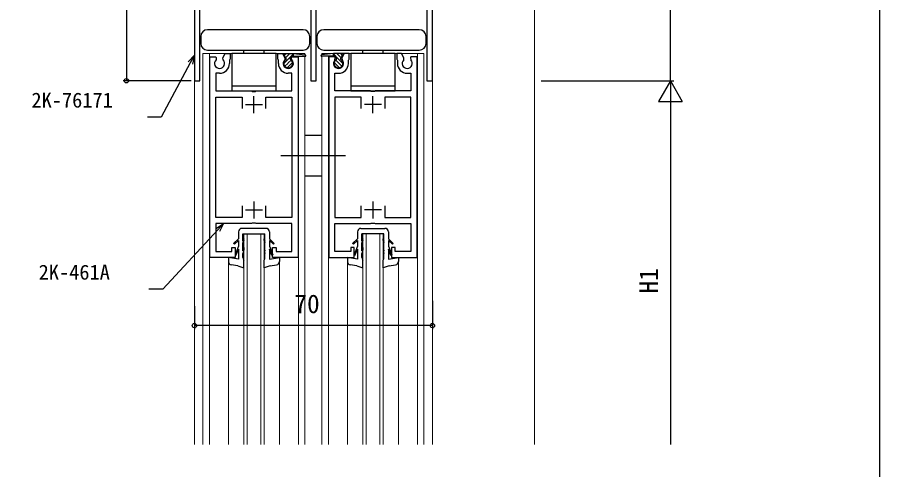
# Model space of a CAD drawing. Units: millimetres, scale not verified. Extents: x -437 to 438, y -681 to 679.
# Drawn here: x 184.6 to 438.3, y 281.3 to 414.4 of the extents above; entities that cross this region are included whole.
import ezdxf
from ezdxf.enums import TextEntityAlignment as Align

# ---------------------------------------------------------------- set-up
doc = ezdxf.new("R2010")
doc.units = ezdxf.units.MM
doc.header["$LTSCALE"] = 4
for name, color, linetype in [('0-2_YKK_11', 7, 'Continuous'), ('0-4_YKK_13', 4, 'Continuous'), ('0-5_YKK_D', 6, 'Continuous'), ('0-6_YKK_ZWAK', 7, 'Continuous')]:
    doc.layers.add(name, color=color, linetype=linetype)
doc.layers.add('0-3_YKK_12', color=2, linetype='Continuous', lineweight=18)
doc.styles.add('ＭＳ ゴシック', font='')
doc.styles.get('ＭＳ ゴシック').set_extended_font_data('MS Gothic')

msp = doc.modelspace()

# ---------------------------------------------------------------- linework, layer by layer
at = {"layer": '0-2_YKK_11'}
for p, q in [((254.233, 386.193), (254.233, 391.193)), ((289.232, 386.193), (289.232, 391.193)), ((251.733, 388.693), (256.733, 388.693)), ((291.732, 388.693), (286.732, 388.693)), ((251.733, 357.693), (256.733, 357.693)), ((254.233, 360.193), (254.233, 355.193)), ((291.732, 357.693), (286.732, 357.693)), ((289.232, 360.193), (289.232, 355.193))]:
    msp.add_line(p, q, dxfattribs=at)
for points in [[(306.733, 395.696), (306.733, 495.696)], [(236.733, 450.696), (236.733, 395.696), (238.333, 395.696), (238.333, 420.696)], [(270.933, 420.696), (270.933, 395.696), (272.533, 395.696), (272.533, 420.696)], [(305.133, 420.696), (305.133, 395.696), (306.733, 395.696)], [(245.184, 401.863), (245.101, 402.47), (245.807, 403.693), (247.233, 403.693), (247.233, 402.093), (247.133, 401.92)], [(261.333, 401.92), (261.233, 402.093), (261.233, 403.693), (262.659, 403.693), (263.365, 402.47), (263.282, 401.863)], [(282.132, 401.92), (282.232, 402.093), (282.232, 403.693), (280.806, 403.693), (280.1, 402.47), (280.183, 401.863)], [(298.281, 401.863), (298.364, 402.47), (297.658, 403.693), (296.232, 403.693), (296.232, 402.093), (296.332, 401.92)], [(253.562, 353.693), (243.033, 353.693), (243.033, 345.493), (247.733, 345.493), (247.733, 346.693), (248.733, 346.693), (248.733, 343.693), (241.233, 343.693), (241.233, 402.693), (243.036, 402.693), (243.165, 402.47), (243.082, 401.863)], [(247.133, 401.92), (247.033, 401.746), (247.033, 400.793)], [(267.233, 402.693), (267.233, 343.693), (259.733, 343.693), (259.733, 346.693), (260.733, 346.693), (260.733, 345.493), (265.433, 345.493), (265.433, 353.693), (254.904, 353.693)], [(261.433, 400.793), (261.433, 401.746), (261.333, 401.92)], [(265.384, 401.863), (265.301, 402.47), (265.43, 402.693), (267.233, 402.693)], [(276.232, 402.693), (276.232, 343.693), (283.732, 343.693), (283.732, 346.693), (282.732, 346.693), (282.732, 345.493), (278.032, 345.493), (278.032, 353.693), (288.561, 353.693)], [(278.081, 401.863), (278.164, 402.47), (278.035, 402.693), (276.232, 402.693)], [(282.032, 400.793), (282.032, 401.746), (282.132, 401.92)], [(289.903, 353.693), (300.432, 353.693), (300.432, 345.493), (295.732, 345.493), (295.732, 346.693), (294.732, 346.693), (294.732, 343.693), (302.232, 343.693), (302.232, 402.693), (300.429, 402.693), (300.3, 402.47), (300.383, 401.863)], [(296.332, 401.92), (296.432, 401.746), (296.432, 400.793)], [(244.133, 397.893), (243.033, 397.893), (243.033, 392.693), (253.562, 392.693)], [(254.904, 392.693), (265.433, 392.693), (265.433, 397.893), (264.333, 397.893)], [(288.561, 392.693), (278.032, 392.693), (278.032, 397.893), (279.132, 397.893)], [(299.332, 397.893), (300.432, 397.893), (300.432, 392.693), (289.903, 392.693)], [(250.733, 358.893), (250.733, 355.493), (243.033, 355.493), (243.033, 390.893), (250.733, 390.893), (250.733, 387.493)], [(253.562, 392.693), (253.754, 392.55), (254.712, 392.55), (254.904, 392.693)], [(257.733, 387.493), (257.733, 390.893), (265.433, 390.893), (265.433, 355.493), (257.733, 355.493), (257.733, 358.893)], [(285.732, 387.493), (285.732, 390.893), (278.032, 390.893), (278.032, 355.493), (285.732, 355.493), (285.732, 358.893)], [(289.903, 392.693), (289.711, 392.55), (288.753, 392.55), (288.561, 392.693)], [(292.732, 358.893), (292.732, 355.493), (300.432, 355.493), (300.432, 390.893), (292.732, 390.893), (292.732, 387.493)], [(254.904, 353.693), (254.712, 353.836), (253.754, 353.836), (253.562, 353.693)], [(288.561, 353.693), (288.753, 353.836), (289.711, 353.836), (289.903, 353.693)]]:
    msp.add_lwpolyline(points, dxfattribs=at)
for centre, radius, start, end in [((244.133, 400.793), 1.5, 134.47776, 45.52222), ((264.333, 400.793), 1.5, 134.47753, 45.52245), ((279.132, 400.793), 1.5, 134.47755, 45.52247), ((299.332, 400.793), 1.5, 134.47778, 45.52224), ((244.133, 400.793), 2.9, 270, 0.00032), ((264.333, 400.793), 2.9, 180, 270), ((279.132, 400.793), 2.9, 270, 0), ((299.332, 400.793), 2.9, 179.99968, 270)]:
    msp.add_arc(centre, radius, start, end, dxfattribs=at)
at = {"layer": '0-3_YKK_12'}
for p, q in [((236.733, 288.693), (236.733, 540.696)), ((336.733, 288.693), (336.733, 540.696)), ((239.233, 288.693), (239.233, 403.693)), ((239.233, 403.693), (269.233, 403.693)), ((239.233, 403.693), (269.233, 403.693)), ((241.133, 288.693), (241.133, 403.693)), ((267.333, 403.693), (267.333, 403.522)), ((269.233, 403.306), (269.233, 403.693)), ((274.233, 403.693), (274.233, 403.306)), ((304.233, 403.693), (274.233, 403.693)), ((304.233, 403.693), (274.233, 403.693)), ((276.132, 403.693), (276.132, 403.522)), ((302.333, 288.693), (302.333, 403.693)), ((304.233, 288.693), (304.233, 403.693)), ((267.333, 402.893), (267.333, 288.693)), ((269.233, 288.693), (269.233, 402.893)), ((274.233, 402.893), (274.233, 288.693)), ((276.132, 402.893), (276.132, 288.693)), ((306.733, 395.696), (306.733, 288.747)), ((251.233, 350.696), (251.233, 288.693)), ((257.233, 350.696), (251.233, 350.696)), ((252.233, 288.693), (252.233, 350.696)), ((256.233, 350.696), (256.233, 288.693)), ((257.233, 288.693), (257.233, 350.696)), ((286.232, 288.693), (286.232, 350.696)), ((286.232, 350.696), (292.232, 350.696)), ((287.232, 350.696), (287.232, 288.693)), ((291.232, 288.693), (291.232, 350.696)), ((292.232, 350.696), (292.232, 288.693)), ((246.733, 288.693), (246.733, 343.696)), ((261.733, 343.693), (261.733, 288.693)), ((281.732, 343.693), (281.732, 288.693)), ((296.732, 288.693), (296.732, 343.696))]:
    msp.add_line(p, q, dxfattribs=at)
at = {"layer": '0-4_YKK_13'}
for p, q in [((238.583, 408.693), (238.583, 406.693)), ((268.683, 410.693), (240.583, 410.693)), ((270.683, 406.693), (270.683, 408.693)), ((272.783, 408.693), (272.783, 406.693)), ((302.883, 410.693), (274.783, 410.693)), ((304.883, 406.693), (304.883, 408.693)), ((240.583, 404.693), (268.683, 404.693)), ((251.233, 403.693), (251.233, 404.693)), ((257.233, 403.693), (257.233, 404.693)), ((262.833, 403.693), (265.833, 403.693)), ((263.683, 402.221), (262.833, 403.693)), ((263.149, 403.145), (263.698, 403.693)), ((264.333, 402.083), (265.833, 403.583)), ((265.833, 402.893), (265.833, 403.693)), ((265.833, 403.693), (269.356, 403.292)), ((277.632, 403.693), (274.11, 403.292)), ((274.783, 404.693), (302.883, 404.693)), ((280.632, 403.693), (277.632, 403.693)), ((277.632, 402.893), (277.632, 403.693)), ((279.132, 402.083), (277.632, 403.583)), ((280.316, 403.145), (279.767, 403.693)), ((279.782, 402.221), (280.632, 403.693)), ((286.232, 403.693), (286.232, 404.693)), ((292.232, 403.693), (292.232, 404.693)), ((263.043, 400.793), (264.333, 402.083)), ((263.683, 401.919), (263.683, 402.221)), ((264.165, 400.793), (264.333, 400.961)), ((264.333, 400.961), (265.164, 401.792)), ((264.983, 402.221), (265.371, 402.893)), ((264.983, 401.919), (264.983, 402.221)), ((265.288, 400.793), (265.596, 401.101)), ((265.371, 402.893), (269.333, 402.893)), ((278.094, 402.893), (274.132, 402.893)), ((278.177, 400.793), (277.869, 401.101)), ((278.482, 402.221), (278.094, 402.893)), ((279.132, 400.961), (278.301, 401.792)), ((278.482, 401.919), (278.482, 402.221)), ((280.422, 400.793), (279.132, 402.083)), ((279.3, 400.793), (279.132, 400.961)), ((279.782, 401.919), (279.782, 402.221)), ((263.033, 400.783), (263.043, 400.793)), ((263.334, 399.961), (264.165, 400.793)), ((264.025, 399.53), (264.333, 399.838)), ((264.333, 399.838), (265.288, 400.793)), ((279.132, 399.838), (278.177, 400.793)), ((279.44, 399.53), (279.132, 399.838)), ((280.131, 399.961), (279.3, 400.793)), ((280.432, 400.783), (280.422, 400.793)), ((247.733, 394.193), (260.733, 394.193)), ((282.732, 394.193), (295.732, 394.193)), ((247.733, 392.693), (260.733, 392.693)), ((282.732, 392.693), (295.732, 392.693)), ((269.232, 379.693), (274.232, 379.693)), ((262.117, 373.693), (281.148, 373.693)), ((269.232, 367.693), (274.232, 367.693)), ((249.683, 351.296), (249.683, 349.245)), ((257.783, 352.296), (250.683, 352.296)), ((250.983, 350.696), (257.483, 350.696)), ((250.983, 348.496), (250.983, 350.696)), ((257.483, 348.496), (257.483, 350.696)), ((258.783, 351.296), (258.783, 349.245)), ((284.682, 351.296), (284.682, 349.245)), ((285.682, 352.296), (292.782, 352.296)), ((292.482, 350.696), (285.982, 350.696)), ((285.982, 348.496), (285.982, 350.696)), ((292.482, 348.496), (292.482, 350.696)), ((293.782, 351.296), (293.782, 349.245)), ((249.683, 349.245), (248.23, 347.879)), ((248.513, 347.596), (248.233, 347.876)), ((248.513, 347.596), (249.683, 348.696)), ((249.683, 348.696), (249.683, 347.038)), ((251.233, 348.708), (250.983, 348.008)), ((250.983, 345.696), (250.983, 348.008)), ((257.233, 348.708), (257.483, 348.008)), ((257.483, 345.696), (257.483, 348.008)), ((258.783, 349.245), (260.236, 347.879)), ((259.953, 347.596), (258.783, 348.696)), ((258.783, 348.696), (258.783, 347.038)), ((259.953, 347.596), (260.233, 347.876)), ((284.682, 349.245), (283.229, 347.879)), ((283.512, 347.596), (283.232, 347.876)), ((283.512, 347.596), (284.682, 348.696)), ((284.682, 348.696), (284.682, 347.038)), ((286.232, 348.708), (285.982, 348.008)), ((285.982, 345.696), (285.982, 348.008)), ((292.232, 348.708), (292.482, 348.008)), ((292.482, 345.696), (292.482, 348.008)), ((293.782, 349.245), (295.235, 347.879)), ((294.952, 347.596), (293.782, 348.696)), ((293.782, 348.696), (293.782, 347.038)), ((294.952, 347.596), (295.232, 347.876)), ((249.683, 347.038), (248.714, 344.481)), ((248.924, 344.273), (249.683, 346.197)), ((249.683, 346.196), (249.683, 343.196)), ((251.233, 346.696), (250.983, 345.696)), ((251.233, 345.928), (250.983, 344.928)), ((251.233, 346.696), (251.233, 345.928)), ((257.233, 346.696), (257.233, 345.928)), ((257.233, 346.696), (257.483, 345.696)), ((257.233, 345.928), (257.483, 344.928)), ((258.783, 347.038), (259.752, 344.48)), ((259.541, 344.273), (258.783, 346.196)), ((258.783, 346.196), (258.783, 343.196)), ((284.682, 347.038), (283.713, 344.48)), ((283.924, 344.273), (284.682, 346.196)), ((284.682, 346.196), (284.682, 343.196)), ((286.232, 346.696), (285.982, 345.696)), ((286.232, 345.928), (285.982, 344.928)), ((286.232, 346.696), (286.232, 345.928)), ((292.232, 346.696), (292.232, 345.928)), ((292.232, 346.696), (292.482, 345.696)), ((292.232, 345.928), (292.482, 344.928)), ((293.782, 347.038), (294.751, 344.481)), ((294.541, 344.273), (293.782, 346.197)), ((293.782, 346.196), (293.782, 343.196)), ((246.733, 343.696), (246.733, 342.536)), ((249.683, 343.196), (246.733, 343.696)), ((248.924, 344.273), (248.714, 344.481)), ((250.983, 343.696), (250.983, 344.928)), ((251.233, 340.696), (251.233, 342.939)), ((257.233, 340.696), (257.233, 342.939)), ((257.483, 343.696), (257.483, 344.928)), ((258.783, 343.196), (261.733, 343.696)), ((259.541, 344.273), (259.752, 344.48)), ((261.733, 343.696), (261.733, 342.536)), ((281.732, 343.696), (281.732, 342.536)), ((284.682, 343.196), (281.732, 343.696)), ((283.924, 344.273), (283.713, 344.48)), ((285.982, 343.696), (285.982, 344.928)), ((286.232, 340.696), (286.232, 342.939)), ((292.232, 340.696), (292.232, 342.939)), ((292.482, 343.696), (292.482, 344.928)), ((293.782, 343.196), (296.732, 343.696)), ((294.541, 344.273), (294.751, 344.481)), ((296.732, 343.696), (296.732, 342.536)), ((249.48, 341.257), (247.56, 341.551)), ((258.986, 341.257), (260.906, 341.551)), ((284.479, 341.257), (282.559, 341.551)), ((293.985, 341.257), (295.905, 341.551))]:
    msp.add_line(p, q, dxfattribs=at)
for points in [[(260.733, 392.693), (260.733, 403.693), (247.733, 403.693), (247.733, 392.693)], [(263.56, 402.433), (264.333, 403.206), (264.82, 403.693)], [(279.905, 402.433), (279.132, 403.206), (278.645, 403.693)], [(295.732, 392.693), (295.732, 403.693), (282.732, 403.693), (282.732, 392.693)], [(251.233, 348.708), (251.233, 349.196), (250.983, 348.496)], [(257.233, 348.708), (257.233, 349.196), (257.483, 348.496)], [(286.232, 348.708), (286.232, 349.196), (285.982, 348.496)], [(292.232, 348.708), (292.232, 349.196), (292.482, 348.496)], [(249.48, 341.257), (250.37, 341.015), (251.233, 340.696)], [(258.986, 341.257), (258.096, 341.015), (257.233, 340.696)], [(284.479, 341.257), (285.369, 341.015), (286.232, 340.696)], [(293.985, 341.257), (293.095, 341.015), (292.232, 340.696)]]:
    msp.add_lwpolyline(points, dxfattribs=at)
for centre, radius, start, end in [((240.583, 408.693), 2, 90, 180), ((268.683, 408.693), 2, 0, 90), ((274.783, 408.693), 2, 90, 180), ((302.883, 408.693), 2, 0, 90), ((240.583, 406.693), 2, 180, 270), ((268.683, 406.693), 2, 270, 0), ((274.783, 406.693), 2, 180, 270), ((302.883, 406.693), 2, 270, 0), ((264.333, 400.793), 1.3, 120, 60), ((269.333, 403.093), 0.2, 270, 83.5011), ((274.132, 403.093), 0.2, 96.4989, 270), ((279.132, 400.793), 1.3, 120, 60), ((250.683, 351.296), 1, 90, 179.99913), ((257.783, 351.296), 1, 0.00087, 89.99913), ((285.682, 351.296), 1, 90.00087, 179.99913), ((292.782, 351.296), 1, 0.00087, 90), ((247.733, 342.536), 1, 179.99913, 260.05001), ((252.248, 343.694), 1.264, 179.87072, 216.64926), ((256.219, 343.694), 1.264, 323.35047, 0.12902), ((260.733, 342.536), 1, 279.94999, 0.00087), ((282.732, 342.536), 1, 179.99913, 260.05001), ((287.246, 343.694), 1.264, 179.87098, 216.64953), ((291.217, 343.694), 1.264, 323.35074, 0.12928), ((295.732, 342.536), 1, 279.94999, 0.00087)]:
    msp.add_arc(centre, radius, start, end, dxfattribs=at)
at = {"layer": '0-5_YKK_D'}
for p, q in [((376.733, 395.696), (376.733, 495.696)), ((216.733, 450.696), (216.733, 395.696)), ((235.733, 395.696), (215.733, 395.696)), ((338.733, 395.696), (377.733, 395.696)), ((338.733, 395.696), (377.733, 395.696)), ((376.733, 395.696), (373.233, 389.634)), ((376.733, 395.696), (380.233, 389.634)), ((376.733, 395.696), (376.733, 383.572)), ((373.233, 389.634), (380.233, 389.634)), ((376.733, 388.696), (376.733, 288.693)), ((306.733, 330.957), (306.733, 322.693)), ((236.733, 329.432), (236.733, 322.693)), ((306.733, 323.693), (236.733, 323.693))]:
    msp.add_line(p, q, dxfattribs=at)
for points in [[(236.733, 403.191), (235.527, 400.944), (226.976, 384.996), (222.926, 384.996)], [(234.925, 401.267), (236.733, 403.191), (236.13, 400.621)], [(245.325, 353.693), (243.591, 351.823), (227.423, 334.391), (223.373, 334.391)], [(243.09, 352.288), (245.325, 353.693), (244.092, 351.359)]]:
    msp.add_lwpolyline(points, dxfattribs=at)
for centre in [(216.733, 395.696), (236.733, 323.693), (306.733, 323.693)]:
    msp.add_circle(centre, 0.637, dxfattribs=at)
at = {"layer": '0-6_YKK_ZWAK'}
msp.add_lwpolyline([(-436.7, -681.3), (438.3, -681.3), (438.3, 643.7)], dxfattribs=at)

# ---------------------------------------------------------------- texts
at = {"layer": '0-5_YKK_D', "style": 'ＭＳ ゴシック'}
for s, height, p in [('2K-76171', 4.399, (188.801, 386.496)), ('2K-461A', 4.399, (190.919, 335.891)), ('70', 5.499, (266.108, 325.693))]:
    msp.add_text(s, height=height, dxfattribs=at).set_placement(p, align=Align.BOTTOM_LEFT)
msp.add_text('H1', height=5.499, rotation=90, dxfattribs=at).set_placement((374.733, 333.112), align=Align.BOTTOM_LEFT)

doc.saveas('drawing.dxf')
